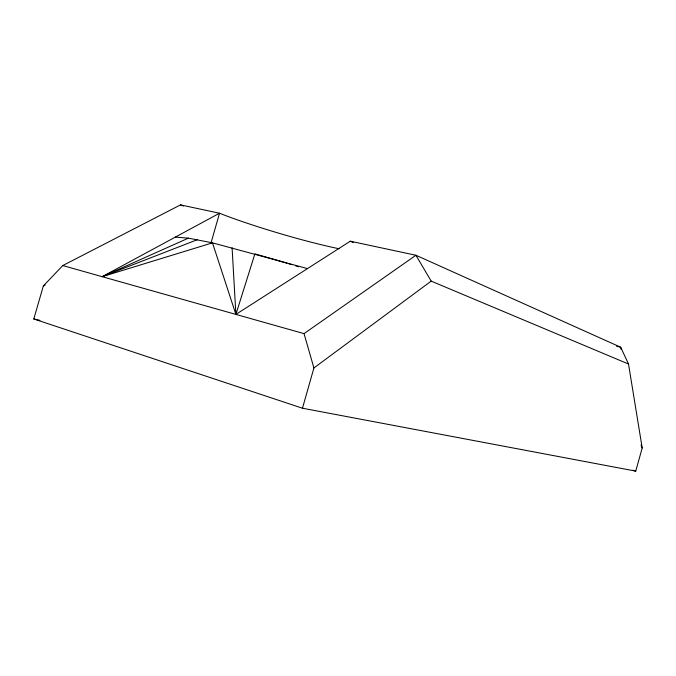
<?xml version="1.0" encoding="UTF-8"?>
<svg xmlns="http://www.w3.org/2000/svg" width="676" height="676" viewBox="0 0 676 676"><rect width="100%" height="100%" fill="white"/><g stroke="black" fill="none" stroke-linecap="round" stroke-linejoin="round"><path stroke-width="1.01" d="M339.115 248.751A88.7 7.884 16.5 0 1 219.523 213.227L180.509 204.879L62.767 265.558L43.332 285.965L33.8 318.979L302.468 408.219L635.744 471.121L642.2 447.968L628.511 364.026L620.695 347.236L415.926 255.258L350.269 241.205L235.89 314.408L212.475 242.845L188.384 238.155L175.346 237.115M302.468 408.219L313.918 367.955L304.031 333.631L62.767 265.558M210.988 243.039L219.523 213.227L102.169 276.678L212.475 242.845L307.47 268.592M313.918 367.955L431.187 281.123L628.511 364.026M304.031 333.631L415.926 255.258L431.187 281.123M43.332 285.965L45.199 284.985M188.384 238.155L102.169 276.678L197.586 239.583M33.8 318.979L39.96 320.365M616.613 346.256L620.695 347.236L621.041 349.298M632.719 470.192L635.744 471.121M180.509 204.879L183.458 206.028M641.051 445.053L642.2 447.968M232.088 247.737L235.89 314.408L254.886 253.906A88.75 4.766 16.2 0 1 286.886 263.201M350.269 241.205A88.7 7.884 16.5 0 1 353.472 242.616M288.863 263.801A88.75 4.766 16.2 0 1 291.804 264.696M295.682 265.879A88.75 4.766 16.2 0 1 298.53 266.767"/></g></svg>
